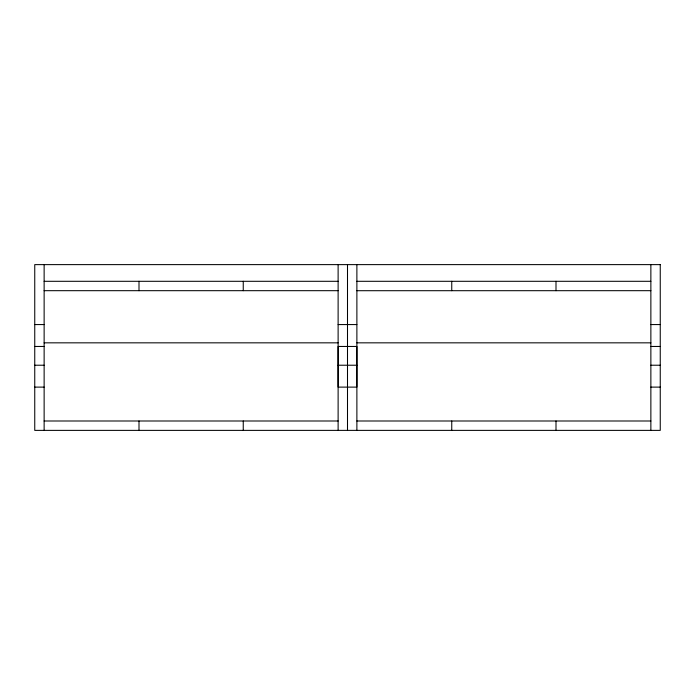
<?xml version="1.0" encoding="UTF-8"?>
<svg xmlns="http://www.w3.org/2000/svg" width="695" height="695" viewBox="0 0 695 695"><rect width="100%" height="100%" fill="white"/><g stroke="black" fill="none" stroke-linecap="round" stroke-linejoin="round"><path stroke-width="1.04" d="M338.118 430.379L338.118 346.458L356.882 346.458L356.882 430.379M338.118 264.621L338.118 387.115L356.882 387.115L356.882 264.621M44.133 281.301L338.118 281.301M356.882 281.301L650.868 281.301M44.133 290.684L338.118 290.684M356.882 290.71L650.868 290.684M34.75 324.565L44.133 324.565M338.118 324.565L356.882 324.565M650.868 324.565L660.25 324.565M44.133 342.835L338.118 342.835M356.882 342.835L650.868 342.835M34.75 346.458L44.133 346.458M650.868 346.458L660.25 346.458M34.75 365.222L44.133 365.222M338.118 365.222L356.882 365.222M650.868 365.222L660.25 365.222M34.75 387.115L44.133 387.115M650.868 387.115L660.25 387.115M44.133 420.996L338.118 420.996M356.882 420.996L650.868 420.996M650.868 264.621L650.868 430.379M556 281.301L556 290.684M556 420.996L556 430.379M451.75 281.301L451.75 290.684M451.75 420.996L451.75 430.379M347.5 264.621L347.5 430.379M243.25 281.301L243.25 290.684M243.25 420.996L243.25 430.379M139 281.301L139 290.684M139 420.996L139 430.379M44.133 264.621L44.133 430.379M660.25 264.621L34.75 264.621L34.75 430.379L660.25 430.379L660.25 264.621"/></g></svg>
